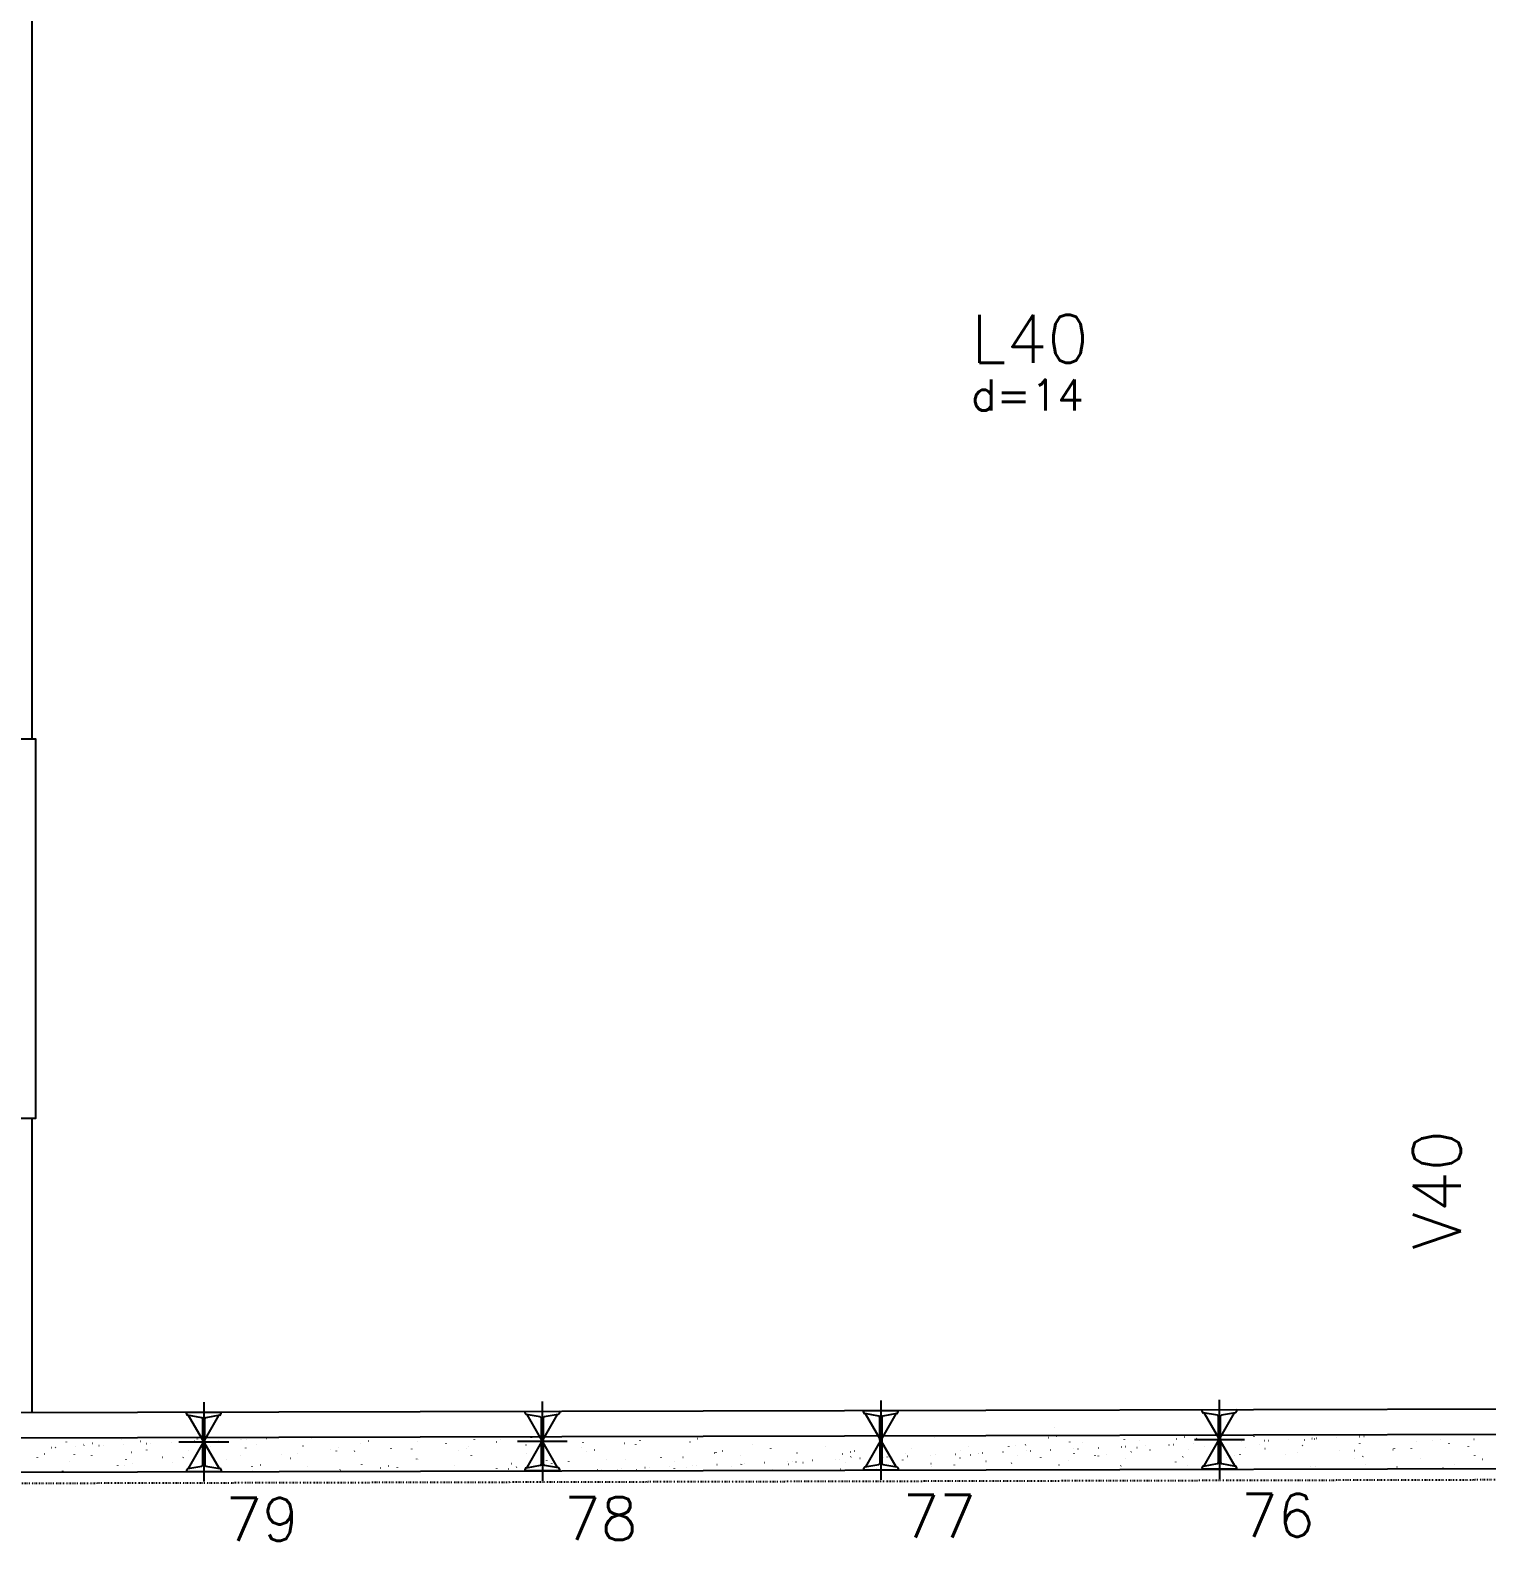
# Model space of a CAD drawing. Extents: x -40810 to 33675, y -2018 to 21213.
# Drawn here: x 24068 to 24705, y -376 to 285 of the extents above; entities that cross this region are included whole.
import ezdxf

# ---------------------------------------------------------------- set-up
doc = ezdxf.new("R2010")
doc.units = 0
doc.linetypes.add('ESTILO_TQS_0003', pattern=[1.5, 0.5, -0.4, 0.1, -0.5])
doc.layers.get('0').update_dxf_attribs({"color": 1, "lineweight": 9})
for name, color, linetype in [('1', 5, 'Continuous'), ('13', 7, 'Continuous'), ('19', 5, 'Continuous'), ('24', 5, 'ESTILO_TQS_0003'), ('242', 3, 'Continuous'), ('3', 2, 'Continuous'), ('49', 20, 'Continuous'), ('51', 6, 'Continuous'), ('52', 21, 'Continuous'), ('8', 5, 'Continuous')]:
    doc.layers.add(name, color=color, linetype=linetype)
doc.styles.get("Standard").update_dxf_attribs({"font": 'romans.shx', "width": 0.8})

# ---------------------------------------------------------------- blocks, each defined once
blk = doc.blocks.new('_H9EFD498501-001')
for p, q in [((819.546187, 192.431535), (819.555976, 192.505894)), ((826.780022, 191.961393), (826.825679, 192.020895)), ((830.783027, 191.993788), (830.85625, 192.010021)), ((843.384603, 193.423484), (843.394392, 193.497842)), ((844.379857, 191.461241), (844.454786, 191.464513)), ((851.747061, 192.873382), (851.792718, 192.932884)), ((854.49522, 191.902887), (854.570149, 191.906159)), ((856.368436, 191.984674), (856.443364, 191.987945)), ((865.210012, 192.370705), (865.284941, 192.373977)), ((875.325376, 192.812352), (875.400304, 192.815623)), ((876.7141, 193.785371), (876.759757, 193.844873)), ((877.198591, 192.894138), (877.27352, 192.897409)), ((886.040168, 193.28017), (886.115097, 193.283441)), ((895.574451, 193.467143), (895.647673, 193.483376)), ((896.155531, 193.721816), (896.23046, 193.725087)), ((898.028747, 193.803602), (898.103675, 193.806874)), ((902.39817, 191.479033), (902.40796, 191.553391)), ((906.870323, 194.189634), (906.945252, 194.192905)), ((916.985687, 194.63128), (917.060615, 194.634552)), ((926.412797, 193.809432), (926.422587, 193.88379)), ((947.871334, 191.642216), (947.916991, 191.701717)), ((951.555778, 192.987347), (951.629001, 193.00358)), ((972.838373, 192.554205), (972.88403, 192.613706)), ((985.426364, 191.86498), (985.436154, 191.939339)), ((997.805412, 193.466194), (997.851069, 193.525696)), ((1007.537106, 192.507551), (1007.610328, 192.523784)), ((1009.338202, 193.414617), (1009.347991, 193.488975)), ((1022.772451, 194.378183), (1022.818108, 194.437685)), ((1033.176618, 194.406565), (1033.186407, 194.480924)), ((1045.342492, 192.166344), (1045.388149, 192.225845)), ((1063.518434, 192.027755), (1063.591656, 192.043988)), ((1068.351769, 191.470165), (1068.361559, 191.544524)), ((1070.309531, 193.078333), (1070.355188, 193.137834)), ((1092.190185, 192.462114), (1092.199975, 192.536472)), ((1095.27657, 193.990322), (1095.322227, 194.049823)), ((1116.204812, 194.792513), (1116.214601, 194.866871)), ((1119.499762, 191.547959), (1119.572984, 191.564192)), ((1120.243609, 194.902311), (1120.289266, 194.961813)), ((1175.218379, 192.848062), (1175.228169, 192.92242)), ((1192.688307, 194.882911), (1192.761529, 194.899144)), ((1199.130217, 194.397698), (1199.140006, 194.472056)), ((1248.669635, 194.403115), (1248.742857, 194.419348)), ((1252.330745, 195.214763), (1252.403967, 195.230996)), ((1258.143784, 192.453247), (1258.153573, 192.527605)), ((1263.79082, 192.22254), (1263.836477, 192.282042)), ((1281.9822, 193.445195), (1281.99199, 193.519554)), ((1288.757859, 193.13453), (1288.803516, 193.194031)), ((1304.650963, 193.923319), (1304.724185, 193.939552)), ((1308.312073, 194.734967), (1308.385295, 194.7512)), ((1312.185615, 191.781947), (1312.260544, 191.785218)), ((1313.724898, 194.046519), (1313.770555, 194.10602)), ((1322.300979, 192.223593), (1322.375907, 192.226865)), ((1324.174194, 192.30538), (1324.249123, 192.308651)), ((1333.015771, 192.691411), (1333.0907, 192.694683)), ((1338.691937, 194.958508), (1338.737594, 195.018009)), ((1340.995768, 191.500744), (1341.005557, 191.575102)), ((1343.131134, 193.133057), (1343.206063, 193.136329)), ((1345.00435, 193.214844), (1345.079278, 193.218115)), ((1353.845926, 193.600875), (1353.920855, 193.604147)), ((1360.632291, 193.443523), (1360.705513, 193.459756)), ((1363.96129, 194.042522), (1364.036218, 194.045793)), ((1364.293401, 194.255171), (1364.366623, 194.271404)), ((1365.010394, 193.831143), (1365.020184, 193.905502)), ((1365.834505, 194.124308), (1365.909434, 194.127579)), ((1374.676082, 194.51034), (1374.75101, 194.513611)), ((1384.791445, 194.951986), (1384.866374, 194.955257)), ((1384.882132, 191.903363), (1384.927789, 191.962865)), ((1386.66466, 195.033772), (1386.739589, 195.037044)), ((1388.922231, 195.380779), (1388.932021, 195.455138)), ((1395.506237, 195.419804), (1395.581166, 195.423075)), ((1409.849171, 192.815352), (1409.894828, 192.874854)), ((1416.613619, 192.963727), (1416.686841, 192.97996)), ((1420.274729, 193.775375), (1420.347951, 193.791608)), ((1424.023962, 191.886692), (1424.033751, 191.96105)), ((1434.81621, 193.727341), (1434.861867, 193.786843)), ((806.794874, 185.6151), (806.804664, 185.689458)), ((809.9147, 187.367391), (809.987923, 187.383624)), ((812.834909, 190.083959), (812.909838, 190.08723)), ((814.708125, 190.165745), (814.783053, 190.169017)), ((823.036139, 187.08227), (823.081796, 187.141772)), ((823.549702, 190.551777), (823.62463, 190.555048)), ((827.121917, 191.18214), (827.19514, 191.198373)), ((830.63329, 186.607049), (830.64308, 186.681407)), ((833.665065, 190.993423), (833.739993, 190.996695)), ((835.53828, 191.07521), (835.613209, 191.078481)), ((845.60618, 184.87043), (845.651837, 184.929932)), ((848.003178, 187.994259), (848.048835, 188.053761)), ((854.647917, 188.937448), (854.657706, 189.011806)), ((861.526127, 185.918812), (861.599349, 185.935045)), ((870.573219, 185.78242), (870.618876, 185.841921)), ((872.970217, 188.906248), (873.015874, 188.96575)), ((878.559754, 190.487084), (878.569544, 190.561442)), ((878.733344, 189.73356), (878.806567, 189.749793)), ((882.394454, 190.545208), (882.467677, 190.561441)), ((895.540258, 186.694409), (895.585915, 186.75391)), ((897.937256, 189.818238), (897.982913, 189.877739)), ((913.661484, 186.992996), (913.671274, 187.067355)), ((917.507455, 185.439016), (917.580677, 185.455249)), ((920.507297, 187.606398), (920.552954, 187.665899)), ((922.904295, 190.730227), (922.949952, 190.789728)), ((934.714672, 189.253764), (934.787894, 189.269997)), ((937.573322, 188.542633), (937.583111, 188.616991)), ((938.375782, 190.065412), (938.449005, 190.081645)), ((945.474336, 188.518387), (945.519993, 188.577889)), ((961.411738, 189.534581), (961.421527, 189.60894)), ((970.441375, 189.430376), (970.487032, 189.489878)), ((972.675052, 185.048545), (972.684841, 185.122904)), ((973.488783, 184.95922), (973.562005, 184.975452)), ((990.696, 188.773968), (990.769222, 188.790201)), ((994.35711, 189.585616), (994.430332, 189.601849)), ((995.408414, 190.342365), (995.454071, 190.401867)), ((996.586889, 186.598181), (996.596679, 186.67254)), ((1020.375453, 191.254354), (1020.42111, 191.313856)), ((1020.425305, 187.59013), (1020.435095, 187.664488)), ((1044.439932, 189.920529), (1044.449721, 189.994888)), ((1046.677328, 188.294172), (1046.75055, 188.310405)), ((1050.338438, 189.10582), (1050.41166, 189.122053)), ((1064.054508, 184.926627), (1064.100165, 184.986129)), ((1079.438873, 185.645679), (1079.448662, 185.720037)), ((1089.021547, 185.838616), (1089.067204, 185.898118)), ((1102.658656, 187.814376), (1102.731878, 187.830608)), ((1103.453499, 187.976078), (1103.463289, 188.050436)), ((1106.319766, 188.626024), (1106.392988, 188.642257)), ((1113.988586, 186.750606), (1114.034243, 186.810107)), ((1127.365337, 189.525714), (1127.375126, 189.600073)), ((1138.955625, 187.662595), (1139.001282, 187.722096)), ((1151.203753, 190.517663), (1151.213542, 190.592021)), ((1155.659735, 184.947879), (1155.734664, 184.951151)), ((1157.532951, 185.029666), (1157.607879, 185.032937)), ((1158.639984, 187.334579), (1158.713206, 187.350812)), ((1162.301094, 188.146228), (1162.374316, 188.162461)), ((1162.467067, 186.031627), (1162.476856, 186.105985)), ((1163.922664, 188.574584), (1163.968321, 188.634085)), ((1166.374528, 185.415697), (1166.449456, 185.418969)), ((1175.48109, 191.068163), (1175.554312, 191.084396)), ((1176.489891, 185.857344), (1176.564819, 185.860615)), ((1178.363106, 185.93913), (1178.438035, 185.942401)), ((1186.378904, 187.581263), (1186.388693, 187.655621)), ((1187.204683, 186.325162), (1187.279612, 186.328433)), ((1188.889703, 189.486573), (1188.93536, 189.546074)), ((1197.320046, 186.766808), (1197.394975, 186.770079)), ((1199.193262, 186.848594), (1199.26819, 186.851866)), ((1208.034838, 187.234626), (1208.109767, 187.237897)), ((1210.112859, 185.519439), (1210.158516, 185.578941)), ((1210.21732, 188.573211), (1210.22711, 188.64757)), ((1213.856742, 190.398562), (1213.902399, 190.458064)), ((1214.621312, 186.854783), (1214.694534, 186.871016)), ((1218.150202, 187.676272), (1218.22513, 187.679544)), ((1218.282422, 187.666432), (1218.355644, 187.682665)), ((1220.023417, 187.758058), (1220.098346, 187.76133)), ((1228.864994, 188.14409), (1228.939922, 188.147361)), ((1231.462418, 190.588367), (1231.53564, 190.6046)), ((1234.231947, 190.903611), (1234.241736, 190.977969)), ((1235.079898, 186.431428), (1235.125555, 186.49093)), ((1238.823781, 191.310551), (1238.869438, 191.370053)), ((1238.980357, 188.585736), (1239.055286, 188.589008)), ((1240.853572, 188.667523), (1240.928501, 188.670794)), ((1245.392471, 185.636812), (1245.402261, 185.71117)), ((1249.695149, 189.053554), (1249.770078, 189.056826)), ((1259.810512, 189.495201), (1259.885441, 189.498472)), ((1260.046937, 187.343417), (1260.092594, 187.402919)), ((1261.683728, 189.576987), (1261.758657, 189.580258)), ((1269.230888, 186.62876), (1269.240677, 186.703118)), ((1270.525305, 189.963018), (1270.600233, 189.96629)), ((1270.60264, 186.374987), (1270.675862, 186.39122)), ((1274.26375, 187.186636), (1274.336972, 187.202869)), ((1280.640668, 190.404665), (1280.715597, 190.407936)), ((1282.513883, 190.486451), (1282.588812, 190.489723)), ((1282.616978, 185.131578), (1282.662635, 185.191079)), ((1285.013976, 188.255407), (1285.059633, 188.314908)), ((1287.443746, 190.108571), (1287.516968, 190.124804)), ((1291.35546, 190.872483), (1291.430389, 190.875754)), ((1293.245514, 188.959159), (1293.255304, 189.033518)), ((1301.470823, 191.314129), (1301.545752, 191.3174)), ((1303.344039, 191.395915), (1303.418967, 191.399187)), ((1307.584017, 186.043567), (1307.629674, 186.103068)), ((1309.981015, 189.167396), (1310.026672, 189.226897)), ((1317.157351, 190.508796), (1317.167141, 190.583154)), ((1326.583967, 185.895191), (1326.65719, 185.911424)), ((1330.245077, 186.70684), (1330.3183, 186.723073)), ((1332.551056, 186.955556), (1332.596713, 187.015058)), ((1334.948054, 190.079385), (1334.993711, 190.138886)), ((1343.425074, 189.628775), (1343.498296, 189.645007)), ((1352.259082, 187.014708), (1352.268871, 187.089066)), ((1357.518095, 187.867545), (1357.563752, 187.927047)), ((1359.915093, 190.991374), (1359.96075, 191.050875)), ((1376.170919, 188.564344), (1376.180708, 188.638703)), ((1382.485134, 188.779534), (1382.530791, 188.839036)), ((1382.565295, 185.415395), (1382.638518, 185.431628)), ((1386.226405, 186.227044), (1386.299628, 186.243277)), ((1399.406401, 189.148978), (1399.479624, 189.165211)), ((1400.009335, 189.556293), (1400.019125, 189.630651)), ((1407.452173, 189.691523), (1407.49783, 189.751025)), ((1411.272649, 185.070257), (1411.282439, 185.144615)), ((1432.419212, 190.603513), (1432.464869, 190.663014)), ((1435.184486, 186.619893), (1435.194276, 186.694251)), ((1438.546623, 184.935599), (1438.619845, 184.951832)), ((805.97244, 179.368089), (805.97244, 179.368089)), ((805.97244, 179.368089), (805.97244, 179.368089)), ((817.137719, 179.3953), (817.137719, 179.3953)), ((817.137719, 179.3953), (817.137719, 179.3953)), ((817.830156, 179.396987), (817.830156, 179.396987)), ((817.881978, 179.790613), (817.891767, 179.864972)), ((820.639141, 183.958441), (820.684798, 184.017943)), ((829.687872, 179.425886), (829.687872, 179.425886)), ((832.266783, 179.432171), (832.266783, 179.432171)), ((832.266783, 179.432171), (832.266783, 179.432171)), ((832.266783, 179.432171), (832.266783, 179.432171)), ((841.450431, 179.454553), (841.450431, 179.454553)), ((841.450431, 179.454553), (841.450431, 179.454553)), ((841.545589, 179.454785), (841.545589, 179.454785)), ((841.545589, 179.454785), (841.545589, 179.454785)), ((841.545589, 179.454785), (841.545589, 179.454785)), ((841.896604, 182.121012), (841.906394, 182.195371)), ((844.685021, 182.185228), (844.758243, 182.201461)), ((848.346131, 182.996877), (848.419353, 183.01311)), ((853.403305, 179.483683), (853.403305, 179.483683)), ((853.403305, 179.483683), (853.403305, 179.483683)), ((853.403305, 179.483683), (853.403305, 179.483683)), ((865.261022, 179.512582), (865.261022, 179.512582)), ((865.261022, 179.512582), (865.261022, 179.512582)), ((865.763143, 179.513806), (865.763143, 179.513806)), ((865.763143, 179.513806), (865.763143, 179.513806)), ((865.808442, 183.670649), (865.818231, 183.745007)), ((877.118738, 179.541481), (877.118738, 179.541481)), ((877.118738, 179.541481), (877.118738, 179.541481)), ((888.976455, 179.57038), (888.976455, 179.57038)), ((889.646858, 184.662597), (889.656647, 184.736956)), ((890.075854, 179.573059), (890.075854, 179.573059)), ((890.075854, 179.573059), (890.075854, 179.573059)), ((891.058639, 179.575454), (891.058639, 179.575454)), ((891.058639, 179.575454), (891.058639, 179.575454)), ((891.058639, 179.575454), (891.058639, 179.575454)), ((900.666349, 181.705432), (900.739571, 181.721665)), ((900.834171, 179.599278), (900.834171, 179.599278)), ((900.834171, 179.599278), (900.834171, 179.599278)), ((900.834171, 179.599278), (900.834171, 179.599278)), ((900.910172, 180.176561), (900.919961, 180.25092)), ((904.327459, 182.517081), (904.400681, 182.533314)), ((912.691888, 179.628177), (912.691888, 179.628177)), ((912.691888, 179.628177), (912.691888, 179.628177)), ((912.691888, 179.628177), (912.691888, 179.628177)), ((914.388566, 179.632312), (914.388566, 179.632312)), ((914.388566, 179.632312), (914.388566, 179.632312)), ((924.549604, 179.657076), (924.549604, 179.657076)), ((924.549604, 179.657076), (924.549604, 179.657076)), ((924.822009, 181.726197), (924.831799, 181.800556)), ((936.40732, 179.685974), (936.40732, 179.685974)), ((936.40732, 179.685974), (936.40732, 179.685974)), ((938.701277, 179.691565), (938.701277, 179.691565)), ((939.219312, 180.366681), (939.26497, 180.426183)), ((948.265037, 179.714873), (948.265037, 179.714873)), ((948.660425, 182.718146), (948.670215, 182.792504)), ((949.850495, 179.718737), (949.850495, 179.718737)), ((949.850495, 179.718737), (949.850495, 179.718737)), ((949.850495, 179.718737), (949.850495, 179.718737)), ((956.647677, 181.225636), (956.720899, 181.241869)), ((960.122753, 179.743772), (960.122753, 179.743772)), ((960.308787, 182.037285), (960.382009, 182.053518)), ((963.013989, 179.750818), (963.013989, 179.750818)), ((964.186351, 181.278671), (964.232009, 181.338172)), ((971.98047, 179.772671), (971.98047, 179.772671)), ((971.98047, 179.772671), (971.98047, 179.772671)), ((971.98047, 179.772671), (971.98047, 179.772671)), ((983.838186, 179.801569), (983.845366, 179.856105)), ((983.838186, 179.801569), (983.838186, 179.801569)), ((983.838186, 179.801569), (983.838186, 179.801569)), ((987.326701, 179.810071), (987.326701, 179.810071)), ((989.15339, 182.19066), (989.199048, 182.250161)), ((995.695903, 179.830468), (995.695903, 179.830468)), ((995.695903, 179.830468), (995.695903, 179.830468)), ((1007.553619, 179.859367), (1007.553619, 179.859367)), ((1007.673993, 180.773695), (1007.683782, 180.848053)), ((1008.642351, 179.86202), (1008.642351, 179.86202)), ((1008.642351, 179.86202), (1008.642351, 179.86202)), ((1008.642351, 179.86202), (1008.642351, 179.86202)), ((1011.639412, 179.869324), (1011.639412, 179.869324)), ((1012.629005, 180.74584), (1012.702227, 180.762073)), ((1014.12043, 183.102649), (1014.166087, 183.16215)), ((1016.290115, 181.557489), (1016.363337, 181.573722)), ((1019.411336, 179.888265), (1019.411336, 179.888265)), ((1029.470111, 184.479423), (1029.543333, 184.495656)), ((1031.269052, 179.917164), (1031.269052, 179.917164)), ((1031.269052, 179.917164), (1031.269052, 179.917164)), ((1031.269052, 179.917164), (1031.269052, 179.917164)), ((1031.688619, 183.104094), (1031.698409, 183.178452)), ((1035.952124, 179.928577), (1035.952124, 179.928577)), ((1039.087469, 184.014638), (1039.133126, 184.07414)), ((1040.97944, 179.94083), (1040.97944, 179.94083)), ((1040.97944, 179.94083), (1040.97944, 179.94083)), ((1041.393595, 179.958912), (1041.468524, 179.962183)), ((1043.126769, 179.946063), (1043.126769, 179.946063)), ((1043.126769, 179.946063), (1043.126769, 179.946063)), ((1043.126769, 179.946063), (1043.126769, 179.946063)), ((1051.508958, 180.400558), (1051.583887, 180.40383)), ((1053.382174, 180.482345), (1053.457102, 180.485616)), ((1054.984485, 179.974962), (1054.984485, 179.974962)), ((1054.984485, 179.974962), (1054.984485, 179.974962)), ((1055.600457, 184.65373), (1055.610246, 184.728089)), ((1060.264836, 179.98783), (1060.264836, 179.98783)), ((1060.264836, 179.98783), (1060.264836, 179.98783)), ((1060.264836, 179.98783), (1060.264836, 179.98783)), ((1060.310625, 180.047504), (1060.356282, 180.107006)), ((1062.22375, 180.868376), (1062.298679, 180.871648)), ((1066.842201, 180.00386), (1066.842201, 180.00386)), ((1066.842201, 180.00386), (1066.842201, 180.00386)), ((1067.434206, 180.005303), (1067.434206, 180.005303)), ((1067.434206, 180.005303), (1067.434206, 180.005303)), ((1067.434206, 180.005303), (1067.434206, 180.005303)), ((1068.610333, 180.266044), (1068.683555, 180.282277)), ((1072.271443, 181.077693), (1072.344665, 181.093926)), ((1072.339114, 181.310022), (1072.414042, 181.313294)), ((1074.212329, 181.391809), (1074.287258, 181.39508)), ((1078.699918, 180.032759), (1078.699918, 180.032759)), ((1083.053906, 181.77784), (1083.128834, 181.781112)), ((1084.577547, 180.047084), (1084.577547, 180.047084)), ((1084.577547, 180.047084), (1084.577547, 180.047084)), ((1084.577547, 180.047084), (1084.577547, 180.047084)), ((1085.277664, 180.959493), (1085.323321, 181.018995)), ((1085.451439, 183.999627), (1085.524661, 184.01586)), ((1090.557634, 180.061658), (1090.557634, 180.061658)), ((1090.557634, 180.061658), (1090.557634, 180.061658)), ((1090.557634, 180.061658), (1090.557634, 180.061658)), ((1090.702187, 181.159643), (1090.711976, 181.234001)), ((1093.169269, 182.219487), (1093.244198, 182.222758)), ((1095.042485, 182.301273), (1095.117413, 182.304545)), ((1102.415351, 180.090556), (1102.415351, 180.090556)), ((1102.415351, 180.090556), (1102.415351, 180.090556)), ((1102.415351, 180.090556), (1102.415351, 180.090556)), ((1103.884061, 182.687305), (1103.95899, 182.690576)), ((1108.890259, 180.106337), (1108.890259, 180.106337)), ((1108.890259, 180.106337), (1108.890259, 180.106337)), ((1108.890259, 180.106337), (1108.890259, 180.106337)), ((1110.244703, 181.871482), (1110.29036, 181.930984)), ((1113.999425, 183.128951), (1114.074353, 183.132222)), ((1114.273067, 180.119455), (1114.273067, 180.119455)), ((1114.273067, 180.119455), (1114.273067, 180.119455)), ((1114.614024, 182.709279), (1114.623813, 182.783637)), ((1115.87264, 183.210737), (1115.947569, 183.214009)), ((1124.714217, 183.596769), (1124.789145, 183.60004)), ((1126.130784, 180.148354), (1126.130784, 180.148354)), ((1126.130784, 180.148354), (1126.130784, 180.148354)), ((1126.226062, 180.148586), (1126.226062, 180.148586)), ((1128.252771, 180.597896), (1128.325993, 180.614129)), ((1133.20297, 180.16559), (1133.20297, 180.16559)), ((1133.20297, 180.16559), (1133.20297, 180.16559)), ((1133.20297, 180.16559), (1133.20297, 180.16559)), ((1134.82958, 184.038415), (1134.904509, 184.041687)), ((1135.211742, 182.783472), (1135.257399, 182.842973)), ((1136.702795, 184.120202), (1136.777724, 184.123473)), ((1137.9885, 180.177253), (1137.9885, 180.177253)), ((1138.45244, 183.701227), (1138.46223, 183.775586)), ((1141.432767, 183.519831), (1141.505989, 183.536064)), ((1145.544372, 184.506233), (1145.619301, 184.509505)), ((1149.846217, 180.206151), (1149.846217, 180.206151)), ((1157.515682, 180.224843), (1157.515682, 180.224843)), ((1157.515682, 180.224843), (1157.515682, 180.224843)), ((1157.781783, 180.571632), (1157.82744, 180.631133)), ((1160.178781, 183.695461), (1160.224438, 183.754962)), ((1161.703933, 180.23505), (1161.703933, 180.23505)), ((1161.703933, 180.23505), (1161.703933, 180.23505)), ((1161.703933, 180.23505), (1161.703933, 180.23505)), ((1173.561649, 180.263949), (1173.561649, 180.263949)), ((1173.561649, 180.263949), (1173.561649, 180.263949)), ((1173.627591, 180.764828), (1173.637381, 180.839186)), ((1181.828394, 180.284096), (1181.828394, 180.284096)), ((1181.828394, 180.284096), (1181.828394, 180.284096)), ((1182.748822, 181.483621), (1182.794479, 181.543123)), ((1185.017918, 180.291869), (1185.017918, 180.291869)), ((1185.017918, 180.291869), (1185.017918, 180.291869)), ((1185.14582, 184.60745), (1185.191477, 184.666951)), ((1185.419366, 180.292847), (1185.419366, 180.292847)), ((1185.419366, 180.292847), (1185.419366, 180.292847)), ((1197.277082, 180.321746), (1197.277082, 180.321746)), ((1197.414095, 183.040035), (1197.487317, 183.056268)), ((1197.466008, 181.756776), (1197.475797, 181.831134)), ((1206.141105, 180.343349), (1206.141105, 180.343349)), ((1206.141105, 180.343349), (1206.141105, 180.343349)), ((1207.715861, 182.39561), (1207.761518, 182.455112)), ((1209.134799, 180.350645), (1209.134799, 180.350645)), ((1220.992515, 180.379544), (1220.992515, 180.379544)), ((1220.992515, 180.379544), (1220.992515, 180.379544)), ((1220.992515, 180.379544), (1220.992515, 180.379544)), ((1221.480634, 184.087175), (1221.490424, 184.161534)), ((1230.453817, 180.402602), (1230.453817, 180.402602)), ((1230.453817, 180.402602), (1230.453817, 180.402602)), ((1232.6829, 183.307599), (1232.728557, 183.367101)), ((1232.850232, 180.408442), (1232.850232, 180.408442)), ((1232.850232, 180.408442), (1232.850232, 180.408442)), ((1232.850232, 180.408442), (1232.850232, 180.408442)), ((1243.809774, 180.435152), (1243.809774, 180.435152)), ((1243.809774, 180.435152), (1243.809774, 180.435152)), ((1244.707948, 180.437341), (1244.707948, 180.437341)), ((1244.707948, 180.437341), (1244.707948, 180.437341)), ((1253.395422, 182.560239), (1253.468645, 182.576472)), ((1254.766529, 180.461855), (1254.766529, 180.461855)), ((1254.766529, 180.461855), (1254.766529, 180.461855)), ((1256.565665, 180.46624), (1256.565665, 180.46624)), ((1256.565665, 180.46624), (1256.565665, 180.46624)), ((1257.649939, 184.219589), (1257.695596, 184.27909)), ((1268.423381, 180.495138), (1268.423381, 180.495138)), ((1279.07924, 180.521108), (1279.07924, 180.521108)), ((1279.07924, 180.521108), (1279.07924, 180.521108)), ((1280.281097, 180.524037), (1280.281097, 180.524037)), ((1280.281097, 180.524037), (1280.281097, 180.524037)), ((1280.281097, 180.524037), (1280.281097, 180.524037)), ((1280.494202, 182.142724), (1280.503991, 182.217082)), ((1292.138814, 180.552936), (1292.138814, 180.552936)), ((1292.138814, 180.552936), (1292.138814, 180.552936)), ((1292.138814, 180.552936), (1292.138814, 180.552936)), ((1302.60163, 180.578435), (1302.60163, 180.578435)), ((1302.60163, 180.578435), (1302.60163, 180.578435)), ((1303.391952, 180.580361), (1303.391952, 180.580361)), ((1303.391952, 180.580361), (1303.391952, 180.580361)), ((1303.99653, 180.581835), (1303.99653, 180.581835)), ((1303.99653, 180.581835), (1303.99653, 180.581835)), ((1304.406039, 183.69236), (1304.415828, 183.766719)), ((1309.37675, 182.080443), (1309.449972, 182.096676)), ((1315.854247, 180.610733), (1315.854247, 180.610733)), ((1315.854247, 180.610733), (1315.854247, 180.610733)), ((1327.704663, 180.639614), (1327.704663, 180.639614)), ((1327.704663, 180.639614), (1327.704663, 180.639614)), ((1327.711963, 180.639632), (1327.711963, 180.639632)), ((1328.244455, 184.684309), (1328.254244, 184.758667)), ((1339.56968, 180.668531), (1339.56968, 180.668531)), ((1351.427396, 180.697429), (1351.427396, 180.697429)), ((1351.427396, 180.697429), (1351.427396, 180.697429)), ((1351.427396, 180.697429), (1351.427396, 180.697429)), ((1352.017375, 180.698867), (1352.017375, 180.698867)), ((1352.017375, 180.698867), (1352.017375, 180.698867)), ((1361.393486, 180.721718), (1361.393486, 180.721718)), ((1361.393486, 180.721718), (1361.393486, 180.721718)), ((1363.285113, 180.726328), (1363.285113, 180.726328)), ((1363.285113, 180.726328), (1363.285113, 180.726328)), ((1363.419606, 181.747909), (1363.429396, 181.822267)), ((1365.358078, 181.600647), (1365.4313, 181.61688)), ((1375.142829, 180.755227), (1375.142829, 180.755227)), ((1375.142829, 180.755227), (1375.142829, 180.755227)), ((1376.330087, 180.75812), (1376.330087, 180.75812)), ((1376.330087, 180.75812), (1376.330087, 180.75812)), ((1387.000545, 180.784126), (1387.000545, 180.784126)), ((1387.258022, 182.739858), (1387.267812, 182.814216)), ((1398.858262, 180.813024), (1398.858262, 180.813024)), ((1400.642798, 180.817373), (1400.642798, 180.817373)), ((1401.19715, 181.539818), (1401.242807, 181.599319)), ((1410.715978, 180.841923), (1410.715978, 180.841923)), ((1410.715978, 180.841923), (1410.715978, 180.841923)), ((1410.715978, 180.841923), (1410.715978, 180.841923)), ((1420.185342, 180.865001), (1420.185342, 180.865001)), ((1420.185342, 180.865001), (1420.185342, 180.865001)), ((1421.339406, 181.120851), (1421.412628, 181.137084)), ((1422.573695, 180.870822), (1422.573695, 180.870822)), ((1422.573695, 180.870822), (1422.573695, 180.870822)), ((1422.573695, 180.870822), (1422.573695, 180.870822)), ((1424.95551, 180.876626), (1424.95551, 180.876626)), ((1426.164189, 182.451807), (1426.209846, 182.511309)), ((1434.431411, 180.89972), (1434.431411, 180.89972)), ((1434.431411, 180.89972), (1434.431411, 180.89972))]:
    blk.add_line(p, q)

msp = doc.modelspace()

# ---------------------------------------------------------------- linework, layer by layer
at = {"layer": '1'}
for points in [[(24068.629, -25.037), (24068.629, 568.586)], [(24068.629, -319.563), (24068.629, -191.037)]]:
    msp.add_lwpolyline(points, dxfattribs=at)
at = {"layer": '24'}
msp.add_line((27261.131, -342.823), (23697.691, -351.446), dxfattribs=at)
at = {"layer": '242'}
msp.add_line((24515.387, -325.913), (24515.387, -325.913), dxfattribs=at)
at = {"layer": '3'}
msp.add_lwpolyline([(24037.129, -25.037), (24070.129, -25.037), (24070.129, -191.037), (24037.129, -191.037), (24037.129, -25.037)], dxfattribs=at)
at = {"layer": '49', "linetype": 'Continuous'}
for p, q in [((24485.554, -318.533), (27230.992, -311.842)), ((23710.036, -320.423), (24485.554, -318.533)), ((24485.58, -329.533), (27241.041, -322.818)), ((23706.922, -331.431), (24485.58, -329.533)), ((24485.617, -344.533), (27256.109, -337.781)), ((23700.746, -346.446), (24485.617, -344.533))]:
    msp.add_line(p, q, dxfattribs=at)
at = {"layer": '51'}
for p, q in [((24143.616, -315.018), (24143.7, -349.716)), ((24291.615, -314.66), (24291.699, -349.358)), ((24439.614, -314.302), (24439.698, -349)), ((24587.613, -313.944), (24587.697, -348.641)), ((24136.127, -319.385), (24151.127, -319.349)), ((24136.128, -320.139), (24136.127, -319.385)), ((24142.756, -321.797), (24136.613, -320.747)), ((24150.33, -343.924), (24136.987, -320.811)), ((24137.043, -343.956), (24150.274, -320.779)), ((24143.289, -342.333), (24143.24, -322.404)), ((24144.027, -322.402), (24144.076, -342.33)), ((24150.647, -320.713), (24144.509, -321.792)), ((24151.127, -319.349), (24151.128, -320.103)), ((24284.126, -319.027), (24299.126, -318.991)), ((24284.128, -319.781), (24284.126, -319.027)), ((24290.755, -321.438), (24284.612, -320.389)), ((24298.329, -343.565), (24284.986, -320.453)), ((24285.042, -343.598), (24298.273, -320.42)), ((24291.288, -341.975), (24291.24, -322.046)), ((24292.027, -322.044), (24292.075, -341.972)), ((24298.646, -320.355), (24292.508, -321.434)), ((24299.126, -318.991), (24299.128, -319.745)), ((24432.125, -318.669), (24447.125, -318.633)), ((24432.127, -319.423), (24432.125, -318.669)), ((24438.754, -321.08), (24432.611, -320.031)), ((24446.328, -343.207), (24432.985, -320.094)), ((24433.041, -343.239), (24446.272, -320.062)), ((24439.287, -341.617), (24439.239, -321.688)), ((24440.026, -321.686), (24440.074, -341.614)), ((24446.645, -319.997), (24440.507, -321.076)), ((24447.125, -318.633), (24447.127, -319.387)), ((24580.124, -318.311), (24595.124, -318.275)), ((24580.126, -319.065), (24580.124, -318.311)), ((24586.753, -320.722), (24580.61, -319.672)), ((24594.327, -342.849), (24580.984, -319.736)), ((24581.04, -342.881), (24594.271, -319.704)), ((24587.286, -341.259), (24587.238, -321.33)), ((24588.025, -321.328), (24588.073, -341.256)), ((24594.644, -319.638), (24588.506, -320.718)), ((24595.124, -318.275), (24595.126, -319.029)), ((24132.749, -332.394), (24154.567, -332.341)), ((24280.748, -332.035), (24302.566, -331.983)), ((24576.747, -331.319), (24598.564, -331.266)), ((24136.669, -344.021), (24142.807, -342.942)), ((24144.56, -342.938), (24150.703, -343.987)), ((24284.668, -343.663), (24290.806, -342.584)), ((24292.559, -342.58), (24298.702, -343.629)), ((24432.667, -343.305), (24438.805, -342.226)), ((24440.558, -342.221), (24446.702, -343.271)), ((24580.667, -342.947), (24586.805, -341.867)), ((24588.557, -341.863), (24594.701, -342.913)), ((24136.19, -345.385), (24136.188, -344.631)), ((24151.189, -345.349), (24136.19, -345.385)), ((24151.188, -344.595), (24151.189, -345.349)), ((24284.189, -345.027), (24284.187, -344.273)), ((24299.189, -344.991), (24284.189, -345.027)), ((24299.187, -344.237), (24299.189, -344.991)), ((24432.188, -344.669), (24432.186, -343.915)), ((24447.188, -344.633), (24432.188, -344.669)), ((24447.186, -343.879), (24447.188, -344.633)), ((24580.187, -344.311), (24580.185, -343.557)), ((24595.187, -344.274), (24580.187, -344.311)), ((24595.185, -343.52), (24595.187, -344.274))]:
    msp.add_line(p, q, dxfattribs=at)
for centre, start, end in [((24136.753, -320.138), 180.138657, 256.999883), ((24142.615, -322.406), 0.138657, 76.999883), ((24144.652, -322.401), 103.277431, 180.138657), ((24150.503, -320.105), 283.277431, 0.138657), ((24284.753, -319.78), 180.138657, 256.999883), ((24290.615, -322.047), 0.138657, 76.999883), ((24292.652, -322.042), 103.277431, 180.138657), ((24298.503, -319.746), 283.277431, 0.138657), ((24432.752, -319.422), 180.138657, 256.999883), ((24438.614, -321.689), 0.138657, 76.999883), ((24440.651, -321.684), 103.277431, 180.138657), ((24446.502, -319.388), 283.277431, 0.138657), ((24580.751, -319.063), 180.138657, 256.999883), ((24586.613, -321.331), 0.138657, 76.999883), ((24588.65, -321.326), 103.277431, 180.138657), ((24594.501, -319.03), 283.277431, 0.138657), ((24142.664, -342.334), 283.277509, 0.243653), ((24144.701, -342.329), 180.138657, 256.999883), ((24290.663, -341.976), 283.277509, 0.243653), ((24292.7, -341.971), 180.138657, 256.999883), ((24438.662, -341.617), 283.277509, 0.243653), ((24440.699, -341.612), 180.138657, 256.999883), ((24446.561, -343.88), 0.138657, 76.999883), ((24580.81, -343.555), 103.277431, 180.138657), ((24586.661, -341.259), 283.277509, 0.243653), ((24588.698, -341.254), 180.138657, 256.999883), ((24594.56, -343.522), 0.138657, 76.999883), ((24136.813, -344.63), 103.277431, 180.138657), ((24150.563, -344.596), 0.138657, 76.999883), ((24284.812, -344.272), 103.277431, 180.138657), ((24298.562, -344.238), 0.138657, 76.999883), ((24432.811, -343.913), 103.277431, 180.138657)]:
    msp.add_arc(centre, 0.625, start, end, dxfattribs=at)

# ---------------------------------------------------------------- block references
at = {"layer": '19'}
msp.add_blockref('_H9EFD498501-001', (23264.129, -524.914), dxfattribs=at)

# ---------------------------------------------------------------- texts
at = {"layer": '13'}
msp.add_text('d=14', height=13.5, dxfattribs=at).set_placement((24479.168, 118.369))
at = {"layer": '52'}
for s, p in [('78', (24301.129, -375.232)), ('77', (24449.127, -374.221)), ('76', (24597.126, -373.863)), ('79', (24153.13, -375.591))]:
    msp.add_text(s, height=18.75, dxfattribs=at).set_placement(p)
at = {"layer": '8'}
msp.add_text('L40', height=21, dxfattribs=at).set_placement((24479.168, 139.264))
msp.add_text('V40', height=21, rotation=90, dxfattribs=at).set_placement((24693.14, -248.326))

doc.saveas('drawing.dxf')
